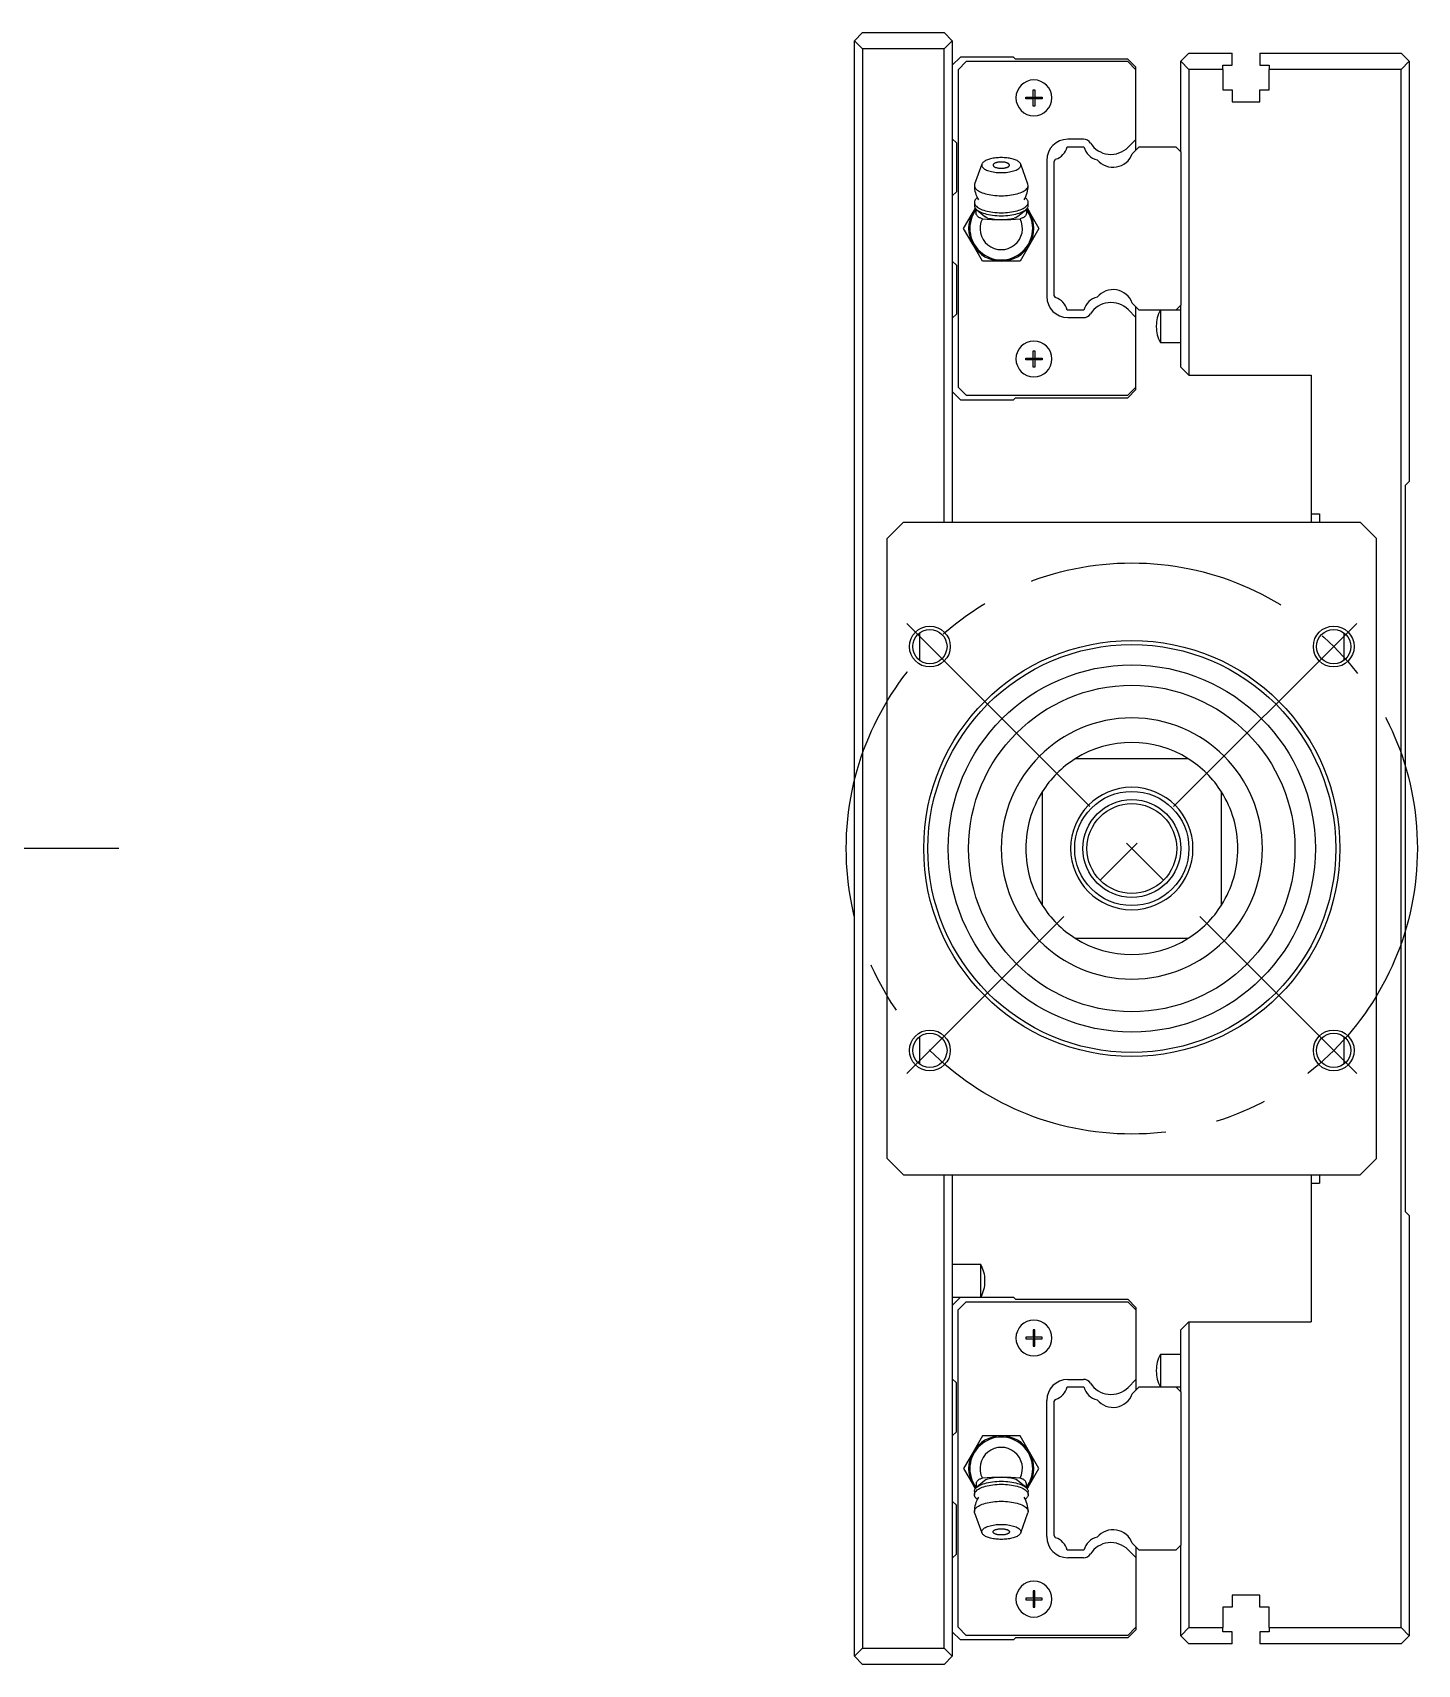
# Model space of a CAD drawing. Extents: x -11 to 991, y -337 to 120.
# Drawn here: x 821.3 to 991.1, y -100 to 100 of the extents above; entities that cross this region are included whole.
import ezdxf

# ---------------------------------------------------------------- set-up
doc = ezdxf.new("R2010")
doc.units = 0
doc.linetypes.add('CENTER', pattern=[50.8, 31.75, -6.35, 6.35, -6.35])
doc.layers.get('0').update_dxf_attribs({"linetype": 'CONTINUOUS'})
doc.layers.add('CENTER', color=1, linetype='CENTER')

msp = doc.modelspace()

# ---------------------------------------------------------------- linework, layer by layer
at = {"color": 7, "linetype": 'CONTINUOUS'}
for p, q in [((923.07, 100), (922.07, 99)), ((923.07, 100), (933.07, 100)), ((934.07, 99), (933.07, 100)), ((922.07, 99), (923.07, 98)), ((922.07, -99), (922.07, 99)), ((933.07, 98), (934.07, 99)), ((934.07, 99), (934.07, 40)), ((933.07, 98), (923.07, 98)), ((923.07, 98), (923.07, -98)), ((933.07, 40), (933.07, 98)), ((935.07, 97), (934.07, 96)), ((935.77, 96.45), (934.77, 95.45)), ((941.57, 97), (935.07, 97)), ((955.57, 96.45), (935.77, 96.45)), ((941.82, 96.75), (941.57, 97)), ((955.57, 96.75), (941.82, 96.75)), ((956.57, 95.75), (955.57, 96.75)), ((956.57, 95.45), (955.57, 96.45)), ((962.07, 96.5), (963.07, 97.5)), ((962.07, 85.4), (962.07, 96.5)), ((963.07, 95.5), (962.07, 96.5)), ((963.07, 97.5), (968.37, 97.5)), ((967.22, 95.5), (967.22, 96)), ((967.22, 96), (968.37, 96)), ((968.37, 96), (968.37, 97.5)), ((971.77, 97.5), (989.07, 97.5)), ((971.77, 97.5), (971.77, 96)), ((971.77, 96), (972.92, 96)), ((972.92, 96), (972.92, 95.5)), ((989.07, 97.5), (990.07, 96.5)), ((990.07, 96.5), (989.07, 95.5)), ((990.07, 96.5), (990.07, 45)), ((934.77, 95.45), (934.77, 56.55)), ((956.57, 95.45), (956.57, 95.75)), ((956.57, 86.92), (956.57, 95.45)), ((963.07, 95.5), (963.07, 58)), ((967.22, 95.5), (963.07, 95.5)), ((967.22, 95.5), (967.22, 93)), ((972.92, 93), (972.92, 95.5)), ((989.07, 95.5), (972.92, 95.5)), ((989.07, -95.5), (989.07, 95.5)), ((943.07, 92.1), (943.97, 92.1)), ((943.07, 91.9), (943.07, 92.1)), ((943.97, 92.1), (943.97, 93)), ((943.97, 93), (944.17, 93)), ((943.97, 92.1), (944.07, 92)), ((944.17, 92.1), (944.07, 92)), ((944.17, 93), (944.17, 92.1)), ((944.17, 92.1), (945.07, 92.1)), ((945.07, 92.1), (945.07, 91.9)), ((967.22, 93), (968.37, 93)), ((968.37, 93), (968.37, 91.5)), ((971.77, 93), (972.92, 93)), ((971.77, 91.5), (971.77, 93)), ((943.97, 91.9), (943.07, 91.9)), ((943.97, 91.9), (944.07, 92)), ((943.97, 91), (943.97, 91.9)), ((944.17, 91), (943.97, 91)), ((944.17, 91.9), (944.07, 92)), ((944.17, 91.9), (944.17, 91)), ((945.07, 91.9), (944.17, 91.9)), ((968.37, 91.5), (971.77, 91.5)), ((934.07, 87), (934.57, 86.5)), ((934.57, 86.5), (934.57, 80.5)), ((948.13, 86), (950.21, 86)), ((950.15, 86.93), (948.24, 86.93)), ((956.57, 86.92), (955.61, 85.95)), ((956.57, 85.6), (956.57, 86.92)), ((956.57, 85.6), (956.97, 86)), ((956.97, 86), (961.47, 86)), ((961.47, 86), (962.07, 85.4)), ((937.76, 84.02), (937.72, 83.95)), ((937.82, 84.08), (937.76, 84.02)), ((937.88, 84.14), (937.82, 84.08)), ((937.96, 84.2), (937.88, 84.14)), ((938.05, 84.25), (937.96, 84.2)), ((938.14, 84.31), (938.05, 84.25)), ((938.25, 84.36), (938.14, 84.31)), ((938.37, 84.41), (938.25, 84.36)), ((938.49, 84.45), (938.37, 84.41)), ((938.63, 84.49), (938.49, 84.45)), ((938.77, 84.53), (938.63, 84.49)), ((938.92, 84.57), (938.77, 84.53)), ((939.07, 84.6), (938.92, 84.57)), ((939.23, 84.62), (939.07, 84.6)), ((939.39, 84.64), (939.23, 84.62)), ((939.3, 84.01), (939.25, 83.98)), ((939.36, 84.03), (939.3, 84.01)), ((939.43, 84.05), (939.36, 84.03)), ((939.56, 84.66), (939.39, 84.64)), ((939.5, 84.07), (939.43, 84.05)), ((939.57, 84.09), (939.5, 84.07)), ((939.73, 84.67), (939.56, 84.66)), ((939.65, 84.11), (939.57, 84.09)), ((939.73, 84.12), (939.65, 84.11)), ((939.9, 84.68), (939.73, 84.67)), ((939.81, 84.13), (939.73, 84.12)), ((939.9, 84.14), (939.81, 84.13)), ((940.07, 84.68), (939.9, 84.68)), ((939.98, 84.14), (939.9, 84.14)), ((940.07, 84.14), (939.98, 84.14)), ((940.24, 84.68), (940.07, 84.68)), ((940.16, 84.14), (940.07, 84.14)), ((940.24, 84.14), (940.16, 84.14)), ((940.41, 84.67), (940.24, 84.68)), ((940.33, 84.13), (940.24, 84.14)), ((940.41, 84.12), (940.33, 84.13)), ((940.58, 84.66), (940.41, 84.67)), ((940.49, 84.11), (940.41, 84.12)), ((940.57, 84.09), (940.49, 84.11)), ((940.64, 84.07), (940.57, 84.09)), ((940.75, 84.64), (940.58, 84.66)), ((940.71, 84.05), (940.64, 84.07)), ((940.78, 84.03), (940.71, 84.05)), ((940.91, 84.62), (940.75, 84.64)), ((940.84, 84.01), (940.78, 84.03)), ((940.89, 83.98), (940.84, 84.01)), ((941.07, 84.6), (940.91, 84.62)), ((941.22, 84.57), (941.07, 84.6)), ((941.37, 84.53), (941.22, 84.57)), ((941.51, 84.49), (941.37, 84.53)), ((941.65, 84.45), (941.51, 84.49)), ((941.77, 84.41), (941.65, 84.45)), ((941.89, 84.36), (941.77, 84.41)), ((942, 84.31), (941.89, 84.36)), ((942.09, 84.25), (942, 84.31)), ((942.18, 84.2), (942.09, 84.25)), ((942.26, 84.14), (942.18, 84.2)), ((942.32, 84.08), (942.26, 84.14)), ((942.38, 84.02), (942.32, 84.08)), ((942.42, 83.95), (942.38, 84.02)), ((945.64, 84.33), (945.64, 67.67)), ((946.57, 84.2), (946.73, 84.48)), ((946.57, 67.8), (946.57, 84.2)), ((956.12, 85.15), (956.57, 85.6)), ((962.07, 85.4), (962.07, 66.6)), ((937.69, 83.89), (936.8, 81.44)), ((937.69, 83.89), (937.67, 83.81)), ((937.67, 83.81), (937.67, 83.73)), ((937.67, 83.73), (937.69, 83.65)), ((937.72, 83.95), (937.69, 83.89)), ((937.69, 83.65), (937.72, 83.58)), ((937.72, 83.58), (937.77, 83.5)), ((937.77, 83.5), (937.84, 83.42)), ((937.84, 83.42), (937.92, 83.35)), ((937.92, 83.35), (938.02, 83.28)), ((938.02, 83.28), (938.13, 83.22)), ((938.13, 83.22), (938.26, 83.16)), ((938.26, 83.16), (938.4, 83.1)), ((938.4, 83.1), (938.55, 83.05)), ((938.55, 83.05), (938.72, 83)), ((938.72, 83), (938.89, 82.96)), ((938.89, 82.96), (939.08, 82.92)), ((939.09, 83.83), (939.07, 83.79)), ((939.07, 83.79), (939.07, 83.76)), ((939.07, 83.76), (939.07, 83.73)), ((939.07, 83.73), (939.09, 83.69)), ((939.08, 82.92), (939.27, 82.9)), ((939.1, 83.86), (939.09, 83.83)), ((939.09, 83.69), (939.1, 83.66)), ((939.13, 83.89), (939.1, 83.86)), ((939.1, 83.66), (939.13, 83.63)), ((939.16, 83.92), (939.13, 83.89)), ((939.13, 83.63), (939.16, 83.6)), ((939.2, 83.95), (939.16, 83.92)), ((939.16, 83.6), (939.2, 83.57)), ((939.25, 83.98), (939.2, 83.95)), ((939.2, 83.57), (939.25, 83.54)), ((939.25, 83.54), (939.3, 83.51)), ((939.27, 82.9), (939.46, 82.87)), ((939.3, 83.51), (939.36, 83.49)), ((939.36, 83.49), (939.43, 83.47)), ((939.43, 83.47), (939.5, 83.45)), ((939.46, 82.87), (939.66, 82.86)), ((939.5, 83.45), (939.57, 83.43)), ((939.57, 83.43), (939.65, 83.41)), ((939.65, 83.41), (939.73, 83.4)), ((939.66, 82.86), (939.87, 82.85)), ((939.73, 83.4), (939.81, 83.39)), ((939.81, 83.39), (939.9, 83.38)), ((939.87, 82.85), (940.07, 82.84)), ((939.9, 83.38), (939.98, 83.38)), ((939.98, 83.38), (940.07, 83.38)), ((940.07, 83.38), (940.16, 83.38)), ((940.07, 82.84), (940.27, 82.85)), ((940.16, 83.38), (940.24, 83.38)), ((940.24, 83.38), (940.33, 83.39)), ((940.27, 82.85), (940.48, 82.86)), ((940.33, 83.39), (940.41, 83.4)), ((940.41, 83.4), (940.49, 83.41)), ((940.48, 82.86), (940.68, 82.87)), ((940.49, 83.41), (940.57, 83.43)), ((940.57, 83.43), (940.64, 83.45)), ((940.64, 83.45), (940.71, 83.47)), ((940.68, 82.87), (940.87, 82.9)), ((940.71, 83.47), (940.78, 83.49)), ((940.78, 83.49), (940.84, 83.51)), ((940.84, 83.51), (940.89, 83.54)), ((940.87, 82.9), (941.06, 82.92)), ((940.94, 83.95), (940.89, 83.98)), ((940.89, 83.54), (940.94, 83.57)), ((940.98, 83.92), (940.94, 83.95)), ((940.94, 83.57), (940.98, 83.6)), ((941.01, 83.89), (940.98, 83.92)), ((940.98, 83.6), (941.01, 83.63)), ((941.04, 83.86), (941.01, 83.89)), ((941.01, 83.63), (941.04, 83.66)), ((941.05, 83.83), (941.04, 83.86)), ((941.04, 83.66), (941.05, 83.69)), ((941.07, 83.79), (941.05, 83.83)), ((941.05, 83.69), (941.07, 83.73)), ((941.06, 82.92), (941.25, 82.96)), ((941.07, 83.76), (941.07, 83.79)), ((941.07, 83.73), (941.07, 83.76)), ((941.25, 82.96), (941.42, 83)), ((941.42, 83), (941.59, 83.05)), ((941.59, 83.05), (941.74, 83.1)), ((941.74, 83.1), (941.88, 83.16)), ((941.88, 83.16), (942.01, 83.22)), ((942.01, 83.22), (942.12, 83.28)), ((942.12, 83.28), (942.22, 83.35)), ((942.22, 83.35), (942.3, 83.42)), ((942.3, 83.42), (942.37, 83.5)), ((942.37, 83.5), (942.42, 83.58)), ((942.45, 83.89), (942.42, 83.95)), ((942.42, 83.58), (942.45, 83.65)), ((942.47, 83.81), (942.45, 83.89)), ((943.34, 81.44), (942.45, 83.89)), ((942.45, 83.65), (942.47, 83.73)), ((942.47, 83.73), (942.47, 83.81)), ((934.57, 80.5), (934.07, 80)), ((936.8, 81.44), (936.77, 81.27)), ((936.77, 81.27), (936.78, 81.17)), ((936.78, 81.17), (936.81, 81.07)), ((936.81, 81.07), (936.86, 80.97)), ((936.86, 80.97), (936.93, 80.88)), ((936.93, 80.88), (937.02, 80.78)), ((937.02, 80.78), (937.13, 80.69)), ((937.13, 80.69), (937.26, 80.61)), ((937.26, 80.61), (937.4, 80.52)), ((937.4, 80.52), (937.56, 80.45)), ((937.56, 80.45), (937.74, 80.37)), ((937.74, 80.37), (937.93, 80.31)), ((937.93, 80.31), (938.13, 80.24)), ((938.13, 80.24), (938.35, 80.19)), ((938.35, 80.19), (938.57, 80.14)), ((938.57, 80.14), (938.81, 80.1)), ((938.81, 80.1), (939.05, 80.07)), ((939.05, 80.07), (939.3, 80.04)), ((939.3, 80.04), (939.55, 80.02)), ((939.55, 80.02), (939.81, 80.01)), ((939.81, 80.01), (940.07, 80)), ((940.07, 80), (940.33, 80.01)), ((940.33, 80.01), (940.59, 80.02)), ((940.59, 80.02), (940.84, 80.04)), ((940.84, 80.04), (941.09, 80.07)), ((941.09, 80.07), (941.33, 80.1)), ((941.33, 80.1), (941.57, 80.14)), ((941.57, 80.14), (941.79, 80.19)), ((941.79, 80.19), (942.01, 80.24)), ((942.01, 80.24), (942.21, 80.31)), ((942.21, 80.31), (942.4, 80.37)), ((942.4, 80.37), (942.58, 80.45)), ((942.58, 80.45), (942.74, 80.52)), ((942.74, 80.52), (942.88, 80.61)), ((942.88, 80.61), (943.01, 80.69)), ((943.01, 80.69), (943.12, 80.78)), ((943.12, 80.78), (943.21, 80.88)), ((943.21, 80.88), (943.28, 80.97)), ((943.28, 80.97), (943.33, 81.07)), ((943.33, 81.07), (943.36, 81.17)), ((943.37, 81.27), (943.34, 81.44)), ((943.36, 81.17), (943.37, 81.27)), ((936.61, 78), (936.89, 78.49)), ((936.79, 79.33), (936.77, 79.26)), ((936.77, 79.26), (936.77, 79.19)), ((936.77, 79.19), (936.78, 79.09)), ((936.77, 79.19), (936.77, 78.82)), ((936.77, 78.82), (936.77, 78.75)), ((936.77, 78.75), (936.79, 78.69)), ((936.78, 79.09), (936.81, 78.99)), ((936.81, 79.39), (936.79, 79.33)), ((936.79, 78.69), (936.81, 78.62)), ((936.84, 79.46), (936.81, 79.39)), ((936.81, 78.99), (936.86, 78.9)), ((936.81, 78.62), (936.84, 78.55)), ((936.89, 79.52), (936.84, 79.46)), ((936.84, 78.55), (936.89, 78.49)), ((936.86, 78.9), (936.93, 78.8)), ((936.94, 79.59), (936.89, 79.52)), ((936.89, 78.49), (936.94, 78.42)), ((936.93, 78.8), (937.02, 78.71)), ((937, 79.65), (936.94, 79.59)), ((936.94, 78.42), (937, 78.36)), ((936.98, 77.98), (936.99, 78.05)), ((936.99, 78.05), (937.01, 78.12)), ((937.07, 79.71), (937, 79.65)), ((937, 78.36), (937.07, 78.3)), ((937.01, 78.12), (937.03, 78.2)), ((937.02, 78.71), (937.13, 78.62)), ((937.03, 78.2), (937.06, 78.27)), ((937.06, 78.27), (937.06, 78.28)), ((937.13, 79.77), (937.07, 79.71)), ((937.07, 78.3), (937.19, 78.21)), ((937.07, 78.3), (938.06, 77.46)), ((937.13, 78.62), (937.26, 78.53)), ((937.19, 78.21), (937.33, 78.12)), ((937.26, 78.53), (937.4, 78.45)), ((937.33, 78.12), (937.49, 78.03)), ((937.4, 78.45), (937.56, 78.37)), ((937.49, 78.03), (937.66, 77.96)), ((937.56, 78.37), (937.74, 78.3)), ((937.74, 78.3), (937.93, 78.23)), ((937.93, 78.23), (938.13, 78.17)), ((938.13, 78.17), (938.35, 78.11)), ((938.35, 78.11), (938.57, 78.07)), ((938.57, 78.07), (938.81, 78.02)), ((938.81, 78.02), (939.05, 77.99)), ((941.09, 77.99), (941.33, 78.02)), ((941.33, 78.02), (941.57, 78.07)), ((941.57, 78.07), (941.79, 78.11)), ((941.79, 78.11), (942.01, 78.17)), ((942.01, 78.17), (942.21, 78.23)), ((942.08, 77.46), (943.07, 78.3)), ((942.21, 78.23), (942.4, 78.3)), ((942.4, 78.3), (942.58, 78.37)), ((942.48, 77.96), (942.65, 78.03)), ((942.58, 78.37), (942.74, 78.45)), ((942.65, 78.03), (942.81, 78.12)), ((942.74, 78.45), (942.88, 78.53)), ((942.81, 78.12), (942.95, 78.21)), ((942.88, 78.53), (943.01, 78.62)), ((942.95, 78.21), (943.07, 78.3)), ((943.07, 79.71), (943.01, 79.77)), ((943.01, 78.62), (943.12, 78.71)), ((943.14, 79.65), (943.07, 79.71)), ((943.07, 78.3), (943.14, 78.36)), ((943.08, 78.28), (943.08, 78.27)), ((943.08, 78.27), (943.11, 78.2)), ((943.11, 78.2), (943.13, 78.12)), ((943.12, 78.71), (943.21, 78.8)), ((943.13, 78.12), (943.15, 78.05)), ((943.2, 79.59), (943.14, 79.65)), ((943.14, 78.36), (943.2, 78.42)), ((943.15, 78.05), (943.16, 77.98)), ((943.25, 79.52), (943.2, 79.59)), ((943.2, 78.42), (943.25, 78.49)), ((943.21, 78.8), (943.28, 78.9)), ((943.3, 79.46), (943.25, 79.52)), ((943.25, 78.49), (943.3, 78.55)), ((943.25, 78.49), (943.53, 78)), ((943.28, 78.9), (943.33, 78.99)), ((943.33, 79.39), (943.3, 79.46)), ((943.3, 78.55), (943.33, 78.62)), ((943.35, 79.33), (943.33, 79.39)), ((943.33, 78.99), (943.36, 79.09)), ((943.33, 78.62), (943.35, 78.69)), ((943.37, 79.26), (943.35, 79.33)), ((943.35, 78.69), (943.37, 78.75)), ((943.36, 79.09), (943.37, 79.19)), ((943.37, 79.19), (943.37, 79.26)), ((943.37, 78.82), (943.37, 79.19)), ((943.37, 78.75), (943.37, 78.82)), ((935.45, 76), (936.61, 78)), ((936.98, 77.91), (936.98, 77.98)), ((936.99, 77.84), (936.98, 77.91)), ((937, 77.78), (936.99, 77.84)), ((937.01, 77.72), (937, 77.78)), ((937.04, 77.66), (937.01, 77.72)), ((937.07, 77.61), (937.04, 77.66)), ((937.1, 77.55), (937.07, 77.61)), ((937.15, 77.5), (937.1, 77.55)), ((937.19, 77.46), (937.15, 77.5)), ((937.25, 77.41), (937.19, 77.46)), ((937.31, 77.36), (937.25, 77.41)), ((937.39, 77.32), (937.31, 77.36)), ((937.47, 77.28), (937.39, 77.32)), ((937.56, 77.24), (937.47, 77.28)), ((937.66, 77.21), (937.56, 77.24)), ((937.66, 77.96), (937.86, 77.88)), ((937.75, 77.18), (937.66, 77.21)), ((937.86, 77.88), (938.06, 77.82)), ((938.06, 77.82), (938.28, 77.76)), ((938.23, 77.35), (938.06, 77.46)), ((938.43, 77.27), (938.23, 77.35)), ((938.28, 77.76), (938.52, 77.71)), ((938.52, 77.71), (938.76, 77.66)), ((938.76, 77.66), (939.01, 77.63)), ((939.01, 77.63), (939.27, 77.6)), ((939.05, 77.99), (939.3, 77.96)), ((939.27, 77.6), (939.53, 77.58)), ((939.3, 77.96), (939.55, 77.94)), ((939.53, 77.58), (939.8, 77.56)), ((939.55, 77.94), (939.81, 77.93)), ((939.8, 77.56), (940.07, 77.56)), ((939.81, 77.93), (940.07, 77.93)), ((940.07, 77.93), (940.33, 77.93)), ((940.07, 77.56), (940.34, 77.56)), ((940.33, 77.93), (940.59, 77.94)), ((940.34, 77.56), (940.61, 77.58)), ((940.59, 77.94), (940.84, 77.96)), ((940.61, 77.58), (940.87, 77.6)), ((940.84, 77.96), (941.09, 77.99)), ((940.87, 77.6), (941.13, 77.63)), ((941.13, 77.63), (941.38, 77.66)), ((941.38, 77.66), (941.62, 77.71)), ((941.62, 77.71), (941.86, 77.76)), ((941.85, 77.32), (941.64, 77.25)), ((942.08, 77.46), (941.85, 77.32)), ((941.86, 77.76), (942.08, 77.82)), ((942.08, 77.82), (942.28, 77.88)), ((942.28, 77.88), (942.48, 77.96)), ((942.48, 77.21), (942.39, 77.18)), ((942.58, 77.24), (942.48, 77.21)), ((942.67, 77.28), (942.58, 77.24)), ((942.75, 77.32), (942.67, 77.28)), ((942.82, 77.36), (942.75, 77.32)), ((942.89, 77.41), (942.82, 77.36)), ((942.95, 77.46), (942.89, 77.41)), ((942.99, 77.5), (942.95, 77.46)), ((943.04, 77.55), (942.99, 77.5)), ((943.07, 77.61), (943.04, 77.55)), ((943.1, 77.66), (943.07, 77.61)), ((943.13, 77.72), (943.1, 77.66)), ((943.14, 77.78), (943.13, 77.72)), ((943.15, 77.84), (943.14, 77.78)), ((943.16, 77.91), (943.15, 77.84)), ((943.16, 77.98), (943.16, 77.91)), ((943.53, 78), (944.69, 76)), ((936.61, 74), (935.45, 76)), ((944.69, 76), (943.53, 74)), ((937.76, 72), (936.61, 74)), ((943.53, 74), (942.38, 72)), ((934.07, 72), (934.57, 71.5)), ((934.57, 71.5), (934.57, 65.5)), ((940.07, 72), (937.76, 72)), ((942.38, 72), (940.07, 72)), ((946.73, 67.52), (946.57, 67.8)), ((955.61, 66.05), (956.57, 65.08)), ((956.97, 66), (956.12, 66.85)), ((956.57, 65.08), (956.57, 66.4)), ((962.07, 66.6), (961.47, 66)), ((962.07, 59), (962.07, 66.6)), ((934.57, 65.5), (934.07, 65)), ((950.21, 66), (948.13, 66)), ((948.24, 65.07), (950.15, 65.07)), ((956.57, 56.55), (956.57, 65.08)), ((961.47, 66), (956.97, 66)), ((959.07, 64.06), (959.07, 63.94)), ((959.57, 66), (959.57, 62)), ((962.07, 66), (961.47, 66)), ((943.07, 59.9), (943.07, 60.1)), ((943.07, 60.1), (943.97, 60.1)), ((943.97, 60.1), (943.97, 61)), ((943.97, 61), (944.17, 61)), ((943.97, 60.1), (944.07, 60)), ((944.17, 60.1), (944.07, 60)), ((944.17, 61), (944.17, 60.1)), ((944.17, 60.1), (945.07, 60.1)), ((945.07, 60.1), (945.07, 59.9)), ((959.57, 62), (962.07, 62)), ((943.97, 59.9), (943.07, 59.9)), ((943.97, 59.9), (944.07, 60)), ((943.97, 59), (943.97, 59.9)), ((944.17, 59), (943.97, 59)), ((944.17, 59.9), (944.07, 60)), ((945.07, 59.9), (944.17, 59.9)), ((944.17, 59.9), (944.17, 59)), ((962.07, 59), (963.07, 58)), ((934.77, 56.55), (935.77, 55.55)), ((955.57, 55.55), (956.57, 56.55)), ((955.57, 55.25), (956.57, 56.25)), ((956.57, 56.25), (956.57, 56.55)), ((963.07, 58), (978.07, 58)), ((978.07, 58), (978.07, 41)), ((934.07, 56), (935.07, 55)), ((935.07, 55), (941.57, 55)), ((935.77, 55.55), (955.57, 55.55)), ((941.57, 55), (941.82, 55.25)), ((941.82, 55.25), (955.57, 55.25)), ((989.57, 44.5), (990.07, 45)), ((989.57, 44.5), (989.57, -44.5)), ((978.07, 41), (978.07, 40)), ((978.07, 41), (979.07, 41)), ((979.07, 41), (979.07, 40)), ((928.07, 40), (926.07, 38)), ((928.07, 40), (984.07, 40)), ((986.07, 38), (984.07, 40)), ((926.07, -38), (926.07, 38)), ((986.07, -38), (986.07, 38)), ((930.07, 23.06), (930.07, 26.44)), ((982.07, 26.44), (982.07, 23.06)), ((963, 11), (949.14, 11)), ((945.07, 6.93), (945.07, -6.93)), ((967.07, -6.93), (967.07, 6.93)), ((949.14, -11), (963, -11)), ((930.07, -26.44), (930.07, -23.06)), ((982.07, -23.06), (982.07, -26.44)), ((926.07, -38), (928.07, -40)), ((984.07, -40), (986.07, -38)), ((928.07, -40), (984.07, -40)), ((933.07, -98), (933.07, -40)), ((934.07, -40), (934.07, -99)), ((978.07, -40), (978.07, -41)), ((979.07, -40), (979.07, -41)), ((978.07, -41), (979.07, -41)), ((978.07, -41), (978.07, -58)), ((990.07, -45), (989.57, -44.5)), ((990.07, -45), (990.07, -96.5)), ((937.57, -51), (934.07, -51)), ((937.57, -53), (937.57, -51)), ((937.57, -55), (937.57, -53)), ((938.07, -53.06), (938.07, -52.94)), ((934.07, -55), (935.07, -55)), ((934.07, -56), (935.07, -55)), ((934.77, -56.55), (935.77, -55.55)), ((935.07, -55), (941.57, -55)), ((935.77, -55.55), (955.57, -55.55)), ((941.57, -55), (941.82, -55.25)), ((941.82, -55.25), (955.57, -55.25)), ((955.57, -55.25), (956.57, -56.25)), ((955.57, -55.55), (956.57, -56.55)), ((934.77, -95.45), (934.77, -56.55)), ((956.57, -56.25), (956.57, -56.55)), ((956.57, -56.55), (956.57, -65.08)), ((963.07, -58), (962.07, -59)), ((963.07, -58), (978.07, -58)), ((963.07, -58), (963.07, -95.5)), ((943.97, -59.9), (943.07, -59.9)), ((943.07, -59.9), (943.07, -60.1)), ((943.97, -59), (943.97, -59.9)), ((944.17, -59), (943.97, -59)), ((943.97, -59.9), (944.07, -60)), ((943.97, -60.1), (944.07, -60)), ((944.17, -59.9), (944.07, -60)), ((944.17, -60.1), (944.07, -60)), ((944.17, -59.9), (944.17, -59)), ((945.07, -59.9), (944.17, -59.9)), ((945.07, -60.1), (945.07, -59.9)), ((962.07, -66.6), (962.07, -59)), ((943.07, -60.1), (943.97, -60.1)), ((943.97, -60.1), (943.97, -61)), ((943.97, -61), (944.17, -61)), ((944.17, -60.1), (945.07, -60.1)), ((944.17, -61), (944.17, -60.1)), ((959.07, -63.94), (959.07, -64.06)), ((962.07, -62), (959.57, -62)), ((959.57, -62), (959.57, -66)), ((934.57, -65.5), (934.07, -65)), ((934.57, -71.5), (934.57, -65.5)), ((948.24, -65.07), (950.15, -65.07)), ((955.61, -66.05), (956.57, -65.08)), ((956.57, -65.08), (956.57, -66.4)), ((945.64, -84.33), (945.64, -67.67)), ((946.57, -67.8), (946.73, -67.52)), ((946.57, -84.2), (946.57, -67.8)), ((948.13, -66), (950.21, -66)), ((956.12, -66.85), (956.57, -66.4)), ((956.57, -66.4), (956.97, -66)), ((956.97, -66), (961.47, -66)), ((961.47, -66), (962.07, -66)), ((961.47, -66), (962.07, -66.6)), ((962.07, -66.6), (962.07, -85.4)), ((934.07, -72), (934.57, -71.5)), ((937.76, -72), (936.61, -74)), ((940.07, -72), (937.76, -72)), ((942.38, -72), (940.07, -72)), ((943.53, -74), (942.38, -72)), ((936.61, -74), (935.45, -76)), ((944.69, -76), (943.53, -74)), ((935.45, -76), (936.61, -78)), ((943.53, -78), (944.69, -76)), ((936.61, -78), (936.89, -78.49)), ((936.99, -77.85), (936.98, -77.91)), ((936.98, -77.91), (936.98, -77.98)), ((936.98, -77.98), (936.99, -78.05)), ((937, -77.78), (936.99, -77.85)), ((937.01, -77.72), (937, -77.78)), ((937.04, -77.66), (937.01, -77.72)), ((937.07, -77.61), (937.04, -77.66)), ((938.06, -77.46), (937.07, -78.3)), ((937.1, -77.55), (937.07, -77.61)), ((937.14, -77.5), (937.1, -77.55)), ((937.19, -77.46), (937.14, -77.5)), ((937.25, -77.41), (937.19, -77.46)), ((937.31, -77.36), (937.25, -77.41)), ((937.39, -77.32), (937.31, -77.36)), ((937.47, -77.28), (937.39, -77.32)), ((937.56, -77.24), (937.47, -77.28)), ((937.49, -78.03), (937.66, -77.96)), ((937.65, -77.21), (937.56, -77.24)), ((937.75, -77.18), (937.65, -77.21)), ((937.66, -77.96), (937.86, -77.88)), ((937.86, -77.88), (938.06, -77.82)), ((938.18, -77.38), (938.06, -77.46)), ((938.06, -77.82), (938.28, -77.76)), ((938.37, -77.29), (938.18, -77.38)), ((938.28, -77.76), (938.52, -77.71)), ((938.52, -77.71), (938.76, -77.66)), ((938.76, -77.66), (939.01, -77.63)), ((938.81, -78.02), (939.05, -77.99)), ((939.01, -77.63), (939.27, -77.6)), ((939.05, -77.99), (939.3, -77.96)), ((939.27, -77.6), (939.53, -77.58)), ((939.3, -77.96), (939.55, -77.94)), ((939.53, -77.58), (939.8, -77.56)), ((939.55, -77.94), (939.81, -77.93)), ((939.8, -77.56), (940.07, -77.56)), ((939.81, -77.93), (940.07, -77.93)), ((940.07, -77.56), (940.34, -77.56)), ((940.07, -77.93), (940.33, -77.93)), ((940.33, -77.93), (940.59, -77.94)), ((940.34, -77.56), (940.61, -77.58)), ((940.59, -77.94), (940.84, -77.96)), ((940.61, -77.58), (940.87, -77.6)), ((940.84, -77.96), (941.09, -77.99)), ((940.87, -77.6), (941.13, -77.63)), ((941.09, -77.99), (941.33, -78.02)), ((941.13, -77.63), (941.38, -77.66)), ((941.38, -77.66), (941.62, -77.71)), ((941.62, -77.71), (941.86, -77.76)), ((941.9, -77.34), (941.67, -77.26)), ((941.86, -77.76), (942.08, -77.82)), ((942.08, -77.46), (941.9, -77.34)), ((943.07, -78.3), (942.08, -77.46)), ((942.08, -77.82), (942.28, -77.88)), ((942.28, -77.88), (942.48, -77.96)), ((942.49, -77.21), (942.39, -77.18)), ((942.48, -77.96), (942.65, -78.03)), ((942.58, -77.24), (942.49, -77.21)), ((942.67, -77.28), (942.58, -77.24)), ((942.75, -77.32), (942.67, -77.28)), ((942.83, -77.36), (942.75, -77.32)), ((942.89, -77.41), (942.83, -77.36)), ((942.95, -77.46), (942.89, -77.41)), ((942.99, -77.5), (942.95, -77.46)), ((943.04, -77.55), (942.99, -77.5)), ((943.07, -77.61), (943.04, -77.55)), ((943.1, -77.66), (943.07, -77.61)), ((943.13, -77.72), (943.1, -77.66)), ((943.14, -77.78), (943.13, -77.72)), ((943.15, -77.84), (943.14, -77.78)), ((943.16, -77.91), (943.15, -77.84)), ((943.15, -78.05), (943.16, -77.98)), ((943.16, -77.98), (943.16, -77.91)), ((943.25, -78.49), (943.53, -78)), ((934.57, -80.5), (934.07, -80)), ((936.77, -78.75), (936.79, -78.69)), ((936.77, -78.82), (936.77, -78.75)), ((936.77, -78.82), (936.77, -79.19)), ((936.77, -79.19), (936.78, -79.09)), ((936.77, -79.26), (936.77, -79.19)), ((936.79, -79.33), (936.77, -79.26)), ((936.78, -79.09), (936.81, -78.99)), ((936.79, -78.69), (936.81, -78.62)), ((936.81, -79.39), (936.79, -79.33)), ((936.81, -78.62), (936.84, -78.55)), ((936.81, -78.99), (936.86, -78.9)), ((936.84, -79.46), (936.81, -79.39)), ((936.84, -78.55), (936.89, -78.49)), ((936.89, -79.52), (936.84, -79.46)), ((936.86, -78.9), (936.93, -78.8)), ((936.89, -78.49), (936.94, -78.42)), ((936.94, -79.59), (936.89, -79.52)), ((936.93, -78.8), (937.02, -78.71)), ((936.94, -78.42), (937, -78.36)), ((937, -79.65), (936.94, -79.59)), ((936.99, -78.05), (937.01, -78.12)), ((937, -78.36), (937.07, -78.3)), ((937.07, -79.71), (937, -79.65)), ((937.01, -78.12), (937.03, -78.2)), ((937.02, -78.71), (937.13, -78.62)), ((937.03, -78.2), (937.06, -78.27)), ((937.06, -78.27), (937.07, -78.29)), ((937.07, -78.3), (937.19, -78.21)), ((937.07, -79.71), (937.13, -79.77)), ((937.13, -78.62), (937.26, -78.53)), ((937.19, -78.21), (937.33, -78.12)), ((937.26, -78.53), (937.4, -78.45)), ((937.33, -78.12), (937.49, -78.03)), ((937.4, -78.45), (937.56, -78.37)), ((937.56, -78.37), (937.74, -78.3)), ((937.74, -78.3), (937.93, -78.23)), ((937.93, -78.23), (938.13, -78.17)), ((938.13, -78.17), (938.35, -78.11)), ((938.35, -78.11), (938.57, -78.07)), ((938.57, -78.07), (938.81, -78.02)), ((941.33, -78.02), (941.57, -78.07)), ((941.57, -78.07), (941.79, -78.11)), ((941.79, -78.11), (942.01, -78.17)), ((942.01, -78.17), (942.21, -78.23)), ((942.21, -78.23), (942.4, -78.3)), ((942.4, -78.3), (942.58, -78.37)), ((942.58, -78.37), (942.74, -78.45)), ((942.65, -78.03), (942.81, -78.12)), ((942.74, -78.45), (942.88, -78.53)), ((942.81, -78.12), (942.95, -78.21)), ((942.88, -78.53), (943.01, -78.62)), ((942.95, -78.21), (943.07, -78.3)), ((943.01, -78.62), (943.12, -78.71)), ((943.01, -79.77), (943.07, -79.71)), ((943.07, -78.29), (943.08, -78.27)), ((943.07, -78.3), (943.14, -78.36)), ((943.14, -79.65), (943.07, -79.71)), ((943.08, -78.27), (943.11, -78.2)), ((943.11, -78.2), (943.13, -78.12)), ((943.12, -78.71), (943.21, -78.8)), ((943.13, -78.12), (943.15, -78.05)), ((943.14, -78.36), (943.2, -78.42)), ((943.2, -79.59), (943.14, -79.65)), ((943.2, -78.42), (943.25, -78.49)), ((943.25, -79.52), (943.2, -79.59)), ((943.21, -78.8), (943.28, -78.9)), ((943.25, -78.49), (943.3, -78.55)), ((943.3, -79.46), (943.25, -79.52)), ((943.28, -78.9), (943.33, -78.99)), ((943.3, -78.55), (943.33, -78.62)), ((943.33, -79.39), (943.3, -79.46)), ((943.33, -78.62), (943.35, -78.69)), ((943.33, -78.99), (943.36, -79.09)), ((943.35, -79.33), (943.33, -79.39)), ((943.35, -78.69), (943.37, -78.75)), ((943.37, -79.26), (943.35, -79.33)), ((943.36, -79.09), (943.37, -79.19)), ((943.37, -78.75), (943.37, -78.82)), ((943.37, -79.19), (943.37, -78.82)), ((943.37, -79.19), (943.37, -79.26)), ((934.57, -86.5), (934.57, -80.5)), ((936.77, -81.27), (936.78, -81.17)), ((936.8, -81.44), (936.77, -81.27)), ((936.78, -81.17), (936.81, -81.07)), ((936.8, -81.44), (937.69, -83.89)), ((936.81, -81.07), (936.86, -80.97)), ((936.86, -80.97), (936.93, -80.88)), ((936.93, -80.88), (937.02, -80.78)), ((937.02, -80.78), (937.13, -80.69)), ((937.13, -80.69), (937.26, -80.61)), ((937.26, -80.61), (937.4, -80.52)), ((937.4, -80.52), (937.56, -80.45)), ((937.56, -80.45), (937.74, -80.37)), ((937.74, -80.37), (937.93, -80.31)), ((937.93, -80.31), (938.13, -80.24)), ((938.13, -80.24), (938.35, -80.19)), ((938.35, -80.19), (938.57, -80.14)), ((938.57, -80.14), (938.81, -80.1)), ((938.81, -80.1), (939.05, -80.07)), ((939.05, -80.07), (939.3, -80.04)), ((939.3, -80.04), (939.55, -80.02)), ((939.55, -80.02), (939.81, -80.01)), ((939.81, -80.01), (940.07, -80)), ((940.07, -80), (940.33, -80.01)), ((940.33, -80.01), (940.59, -80.02)), ((940.59, -80.02), (940.84, -80.04)), ((940.84, -80.04), (941.09, -80.07)), ((941.09, -80.07), (941.33, -80.1)), ((941.33, -80.1), (941.57, -80.14)), ((941.57, -80.14), (941.79, -80.19)), ((941.79, -80.19), (942.01, -80.24)), ((942.01, -80.24), (942.21, -80.31)), ((942.21, -80.31), (942.4, -80.37)), ((942.4, -80.37), (942.58, -80.45)), ((942.45, -83.89), (943.34, -81.44)), ((942.58, -80.45), (942.74, -80.52)), ((942.74, -80.52), (942.88, -80.61)), ((942.88, -80.61), (943.01, -80.69)), ((943.01, -80.69), (943.12, -80.78)), ((943.12, -80.78), (943.21, -80.88)), ((943.21, -80.88), (943.28, -80.97)), ((943.28, -80.97), (943.33, -81.07)), ((943.33, -81.07), (943.36, -81.17)), ((943.37, -81.3), (943.34, -81.44)), ((943.36, -81.17), (943.37, -81.27)), ((943.37, -81.27), (943.37, -81.3)), ((937.67, -83.73), (937.69, -83.65)), ((937.67, -83.81), (937.67, -83.73)), ((937.69, -83.89), (937.67, -83.81)), ((937.69, -83.65), (937.72, -83.58)), ((937.72, -83.95), (937.69, -83.89)), ((937.72, -83.58), (937.77, -83.5)), ((937.76, -84.02), (937.72, -83.95)), ((937.77, -83.5), (937.84, -83.42)), ((937.84, -83.42), (937.92, -83.35)), ((937.92, -83.35), (938.02, -83.28)), ((938.02, -83.28), (938.13, -83.22)), ((938.13, -83.22), (938.26, -83.16)), ((938.26, -83.16), (938.4, -83.1)), ((938.4, -83.1), (938.55, -83.05)), ((938.55, -83.05), (938.72, -83)), ((938.72, -83), (938.89, -82.96)), ((938.89, -82.96), (939.08, -82.92)), ((939.07, -83.73), (939.09, -83.69)), ((939.07, -83.76), (939.07, -83.73)), ((939.07, -83.79), (939.07, -83.76)), ((939.09, -83.83), (939.07, -83.79)), ((939.08, -82.92), (939.27, -82.9)), ((939.09, -83.69), (939.1, -83.66)), ((939.1, -83.86), (939.09, -83.83)), ((939.1, -83.66), (939.13, -83.63)), ((939.13, -83.89), (939.1, -83.86)), ((939.13, -83.63), (939.16, -83.6)), ((939.16, -83.92), (939.13, -83.89)), ((939.16, -83.6), (939.2, -83.57)), ((939.2, -83.95), (939.16, -83.92)), ((939.2, -83.57), (939.25, -83.54)), ((939.25, -83.98), (939.2, -83.95)), ((939.25, -83.54), (939.3, -83.51)), ((939.3, -84.01), (939.25, -83.98)), ((939.27, -82.9), (939.46, -82.87)), ((939.3, -83.51), (939.36, -83.49)), ((939.36, -83.49), (939.43, -83.47)), ((939.43, -83.47), (939.5, -83.45)), ((939.46, -82.87), (939.66, -82.86)), ((939.5, -83.45), (939.57, -83.43)), ((939.57, -83.43), (939.65, -83.41)), ((939.65, -83.41), (939.73, -83.4)), ((939.66, -82.86), (939.87, -82.85)), ((939.73, -83.4), (939.81, -83.39)), ((939.81, -83.39), (939.9, -83.38)), ((939.87, -82.85), (940.07, -82.84)), ((939.9, -83.38), (939.98, -83.38)), ((939.98, -83.38), (940.07, -83.38)), ((940.07, -82.84), (940.27, -82.85)), ((940.07, -83.38), (940.16, -83.38)), ((940.16, -83.38), (940.24, -83.38)), ((940.24, -83.38), (940.33, -83.39)), ((940.27, -82.85), (940.48, -82.86)), ((940.33, -83.39), (940.41, -83.4)), ((940.41, -83.4), (940.49, -83.41)), ((940.48, -82.86), (940.68, -82.87)), ((940.49, -83.41), (940.57, -83.43)), ((940.57, -83.43), (940.64, -83.45)), ((940.64, -83.45), (940.71, -83.47)), ((940.68, -82.87), (940.87, -82.9)), ((940.71, -83.47), (940.78, -83.49)), ((940.78, -83.49), (940.84, -83.51)), ((940.84, -83.51), (940.89, -83.54)), ((940.89, -83.98), (940.84, -84.01)), ((940.87, -82.9), (941.06, -82.92)), ((940.89, -83.54), (940.94, -83.57)), ((940.94, -83.95), (940.89, -83.98)), ((940.94, -83.57), (940.98, -83.6)), ((940.98, -83.92), (940.94, -83.95)), ((940.98, -83.6), (941.01, -83.63)), ((941.01, -83.89), (940.98, -83.92)), ((941.01, -83.63), (941.04, -83.66)), ((941.04, -83.86), (941.01, -83.89)), ((941.04, -83.66), (941.05, -83.69)), ((941.05, -83.83), (941.04, -83.86)), ((941.05, -83.69), (941.07, -83.73)), ((941.07, -83.79), (941.05, -83.83)), ((941.06, -82.92), (941.25, -82.96)), ((941.07, -83.73), (941.07, -83.76)), ((941.07, -83.76), (941.07, -83.79)), ((941.25, -82.96), (941.42, -83)), ((941.42, -83), (941.59, -83.05)), ((941.59, -83.05), (941.74, -83.1)), ((941.74, -83.1), (941.88, -83.16)), ((941.88, -83.16), (942.01, -83.22)), ((942.01, -83.22), (942.12, -83.28)), ((942.12, -83.28), (942.22, -83.35)), ((942.22, -83.35), (942.3, -83.42)), ((942.3, -83.42), (942.37, -83.5)), ((942.37, -83.5), (942.42, -83.58)), ((942.42, -83.95), (942.38, -84.02)), ((942.42, -83.58), (942.45, -83.65)), ((942.45, -83.89), (942.42, -83.95)), ((942.45, -83.65), (942.47, -83.73)), ((942.47, -83.81), (942.45, -83.89)), ((942.47, -83.73), (942.47, -83.81)), ((937.82, -84.08), (937.76, -84.02)), ((937.88, -84.14), (937.82, -84.08)), ((937.96, -84.2), (937.88, -84.14)), ((938.05, -84.25), (937.96, -84.2)), ((938.14, -84.31), (938.05, -84.25)), ((938.25, -84.36), (938.14, -84.31)), ((938.37, -84.41), (938.25, -84.36)), ((938.49, -84.45), (938.37, -84.41)), ((938.63, -84.49), (938.49, -84.45)), ((938.77, -84.53), (938.63, -84.49)), ((938.92, -84.57), (938.77, -84.53)), ((939.07, -84.6), (938.92, -84.57)), ((939.23, -84.62), (939.07, -84.6)), ((939.39, -84.64), (939.23, -84.62)), ((939.36, -84.03), (939.3, -84.01)), ((939.43, -84.05), (939.36, -84.03)), ((939.56, -84.66), (939.39, -84.64)), ((939.5, -84.07), (939.43, -84.05)), ((939.57, -84.09), (939.5, -84.07)), ((939.73, -84.67), (939.56, -84.66)), ((939.65, -84.11), (939.57, -84.09)), ((939.73, -84.12), (939.65, -84.11)), ((939.81, -84.13), (939.73, -84.12)), ((939.9, -84.68), (939.73, -84.67)), ((939.9, -84.14), (939.81, -84.13)), ((939.98, -84.14), (939.9, -84.14)), ((940.07, -84.68), (939.9, -84.68)), ((940.07, -84.14), (939.98, -84.14)), ((940.16, -84.14), (940.07, -84.14)), ((940.24, -84.68), (940.07, -84.68)), ((940.24, -84.14), (940.16, -84.14)), ((940.33, -84.13), (940.24, -84.14)), ((940.41, -84.67), (940.24, -84.68)), ((940.41, -84.12), (940.33, -84.13)), ((940.49, -84.11), (940.41, -84.12)), ((940.58, -84.66), (940.41, -84.67)), ((940.57, -84.09), (940.49, -84.11)), ((940.64, -84.07), (940.57, -84.09)), ((940.75, -84.64), (940.58, -84.66)), ((940.71, -84.05), (940.64, -84.07)), ((940.78, -84.03), (940.71, -84.05)), ((940.91, -84.62), (940.75, -84.64)), ((940.84, -84.01), (940.78, -84.03)), ((941.07, -84.6), (940.91, -84.62)), ((941.22, -84.57), (941.07, -84.6)), ((941.37, -84.53), (941.22, -84.57)), ((941.51, -84.49), (941.37, -84.53)), ((941.65, -84.45), (941.51, -84.49)), ((941.77, -84.41), (941.65, -84.45)), ((941.89, -84.36), (941.77, -84.41)), ((942, -84.31), (941.89, -84.36)), ((942.09, -84.25), (942, -84.31)), ((942.18, -84.2), (942.09, -84.25)), ((942.26, -84.14), (942.18, -84.2)), ((942.32, -84.08), (942.26, -84.14)), ((942.38, -84.02), (942.32, -84.08)), ((946.73, -84.48), (946.57, -84.2)), ((956.57, -86.92), (955.61, -85.95)), ((956.97, -86), (956.12, -85.15)), ((956.57, -85.6), (956.57, -86.92)), ((962.07, -85.4), (961.47, -86)), ((962.07, -96.5), (962.07, -85.4)), ((934.07, -87), (934.57, -86.5)), ((950.21, -86), (948.13, -86)), ((950.15, -86.93), (948.24, -86.93)), ((956.57, -86.92), (956.57, -95.45)), ((961.47, -86), (956.97, -86)), ((943.97, -91.9), (943.07, -91.9)), ((943.07, -91.9), (943.07, -92.1)), ((943.97, -91), (943.97, -91.9)), ((944.17, -91), (943.97, -91)), ((943.97, -91.9), (944.07, -92)), ((944.17, -91.9), (944.07, -92)), ((944.17, -91.9), (944.17, -91)), ((945.07, -91.9), (944.17, -91.9)), ((945.07, -92.1), (945.07, -91.9)), ((968.37, -91.5), (968.37, -93)), ((971.77, -91.5), (968.37, -91.5)), ((971.77, -93), (971.77, -91.5)), ((943.07, -92.1), (943.97, -92.1)), ((943.97, -92.1), (944.07, -92)), ((943.97, -92.1), (943.97, -93)), ((943.97, -93), (944.17, -93)), ((944.17, -92.1), (944.07, -92)), ((944.17, -92.1), (945.07, -92.1)), ((944.17, -93), (944.17, -92.1)), ((967.22, -93), (967.22, -95.5)), ((968.37, -93), (967.22, -93)), ((972.92, -93), (971.77, -93)), ((972.92, -95.5), (972.92, -93)), ((935.07, -97), (934.07, -96)), ((935.77, -96.45), (934.77, -95.45)), ((956.57, -95.45), (955.57, -96.45)), ((956.57, -95.75), (955.57, -96.75)), ((956.57, -95.45), (956.57, -95.75)), ((962.07, -96.5), (963.07, -95.5)), ((963.07, -95.5), (967.22, -95.5)), ((967.22, -96), (967.22, -95.5)), ((972.92, -95.5), (989.07, -95.5)), ((972.92, -95.5), (972.92, -96)), ((989.07, -95.5), (990.07, -96.5)), ((941.57, -97), (935.07, -97)), ((955.57, -96.45), (935.77, -96.45)), ((941.82, -96.75), (941.57, -97)), ((955.57, -96.75), (941.82, -96.75)), ((963.07, -97.5), (962.07, -96.5)), ((968.37, -97.5), (963.07, -97.5)), ((968.37, -96), (967.22, -96)), ((968.37, -97.5), (968.37, -96)), ((972.92, -96), (971.77, -96)), ((971.77, -96), (971.77, -97.5)), ((989.07, -97.5), (971.77, -97.5)), ((990.07, -96.5), (989.07, -97.5)), ((923.07, -98), (922.07, -99)), ((922.07, -99), (923.07, -100)), ((923.07, -98), (933.07, -98)), ((934.07, -99), (933.07, -98)), ((933.07, -100), (934.07, -99)), ((933.07, -100), (923.07, -100))]:
    msp.add_line(p, q, dxfattribs=at)
at = {"color": 3, "linetype": 'CONTINUOUS'}
for centre in [(931.32, 24.75), (980.82, 24.75), (931.32, -24.75), (980.82, -24.75)]:
    msp.add_circle(centre, 2.5, dxfattribs=at)
at = {"color": 7, "linetype": 'CONTINUOUS'}
for centre, radius in [((931.32, 24.75), 2.1), ((980.82, 24.75), 2.1), ((956.07, 0), 25.5), ((956.07, 0), 25), ((956.07, 0), 22.5), ((956.07, 0), 20), ((956.07, 0), 7), ((956.07, 0), 6), ((956.07, 0), 5.5), ((931.32, -24.75), 2.1), ((980.82, -24.75), 2.1)]:
    msp.add_circle(centre, radius, dxfattribs=at)
for centre, radius, start, end in [((944.07, 92), 2.2, 0, 180), ((944.07, 92), 2.2, 180, 0), ((948.24, 84.33), 2.6, 90, 180), ((950.15, 85.93), 1, 32.3319, 90), ((950.14, 85.9), 1.03, 33.3353, 88.9965), ((953.51, 88.05), 2.97, 212.3321, 315), ((946.09, 86.48), 2.1, 287.8944, 346.7394), ((952.25, 86.48), 2.1, 193.2606, 258.3703), ((953.77, 86), 2.5, 219.0557, 340.1637), ((940.07, 81.27), 3.3, 180.0002, 212.051), ((940.07, 81.27), 3.3, 327.9527, 359.9999), ((940.07, 76), 3.85, 142.5071, 37.4929), ((940.07, 76), 4, 142.1418, 150), ((940.07, 76), 4, 30, 37.8582), ((940.07, 76), 4, 150, 210), ((940.07, 76), 2.6, 152.9958, 27.0042), ((940.07, 101.67), 24.6, 264.5957, 275.4043), ((940.09, 85.02), 7.92, 257.8831, 281.2825), ((940.07, 76), 4, 330, 30), ((940.07, 76), 4, 210, 270), ((940.07, 76), 4, 270, 330), ((953.77, 66), 2.5, 19.8363, 140.9443), ((948.24, 67.67), 2.6, 180, 270), ((946.09, 65.52), 2.1, 13.2606, 72.1056), ((952.25, 65.52), 2.1, 101.6297, 166.7394), ((953.51, 63.95), 2.97, 44.9791, 147.6681), ((950.15, 66.07), 1, 270, 327.6675), ((963.07, 64.06), 4, 151.0305, 180), ((944.07, 60), 2.2, 0, 180), ((963.07, 63.94), 4, 180, 208.9695), ((944.07, 60), 2.2, 180, 0), ((956.07, 0), 16, 0, 180), ((956.07, 0), 16, 0, 180), ((956.07, 0), 13, 57.7958, 122.2042), ((956.07, 0), 13, 57.7958, 122.2042), ((956.07, 0), 13, 122.2042, 147.7958), ((956.07, 0), 13, 32.2042, 57.7958), ((956.07, 0), 13, 147.7958, 180), ((956.07, 0), 13, 147.7958, 180), ((956.07, 0), 7.5, 0, 180), ((956.07, 0), 13, 0, 32.2042), ((956.07, 0), 13, 0, 32.2042), ((956.07, 0), 16, 180, 0), ((956.07, 0), 16, 180, 0), ((956.07, 0), 13, 180, 212.2042), ((956.07, 0), 13, 180, 212.2042), ((956.07, 0), 7.5, 180, 0), ((956.07, 0), 13, 327.7958, 0), ((956.07, 0), 13, 327.7958, 0), ((956.07, 0), 13, 212.2042, 237.7958), ((956.07, 0), 13, 302.2042, 327.7958), ((956.07, 0), 13, 237.7958, 302.2042), ((956.07, 0), 13, 237.7958, 302.2042), ((934.07, -52.94), 4, 0, 28.9695), ((934.07, -53.06), 4, 331.0305, 0), ((944.07, -60), 2.2, 0, 180), ((944.07, -60), 2.2, 180, 0), ((963.07, -63.94), 4, 151.0305, 180), ((948.24, -67.67), 2.6, 90, 180), ((946.09, -65.52), 2.1, 287.8944, 346.7394), ((950.15, -66.07), 1, 32.3325, 90), ((953.51, -63.95), 2.97, 212.3319, 315.0209), ((963.07, -64.06), 4, 180, 208.9695), ((952.25, -65.52), 2.1, 193.2606, 258.3703), ((953.77, -66), 2.5, 219.0557, 340.1637), ((940.07, -76), 4, 90, 150), ((940.07, -76), 4, 30, 90), ((940.07, -76), 4, 150, 210), ((940.07, -76), 3.85, 322.5071, 217.4929), ((940.07, -76), 2.6, 332.9958, 207.0042), ((940.07, -76), 4, 330, 30), ((940.07, -76), 4, 210, 217.8582), ((940.07, -101.74), 24.67, 84.6125, 95.3875), ((940.1, -84.77), 7.68, 78.208, 103.0193), ((940.07, -76), 4, 322.1418, 330), ((940.07, -81.27), 3.3, 147.9527, 179.9999), ((940.07, -81.27), 3.3, 0.0002, 32.051), ((953.77, -86), 2.5, 19.8363, 140.9443), ((948.24, -84.33), 2.6, 180, 270), ((946.09, -86.48), 2.1, 13.2606, 72.1056), ((952.25, -86.48), 2.1, 101.6297, 166.7394), ((953.51, -88.05), 2.97, 45, 147.6679), ((950.15, -85.93), 1, 270, 327.6681), ((950.14, -85.9), 1.03, 271.0035, 326.6647), ((944.07, -92), 2.2, 0, 180), ((944.07, -92), 2.2, 180, 0)]:
    msp.add_arc(centre, radius, start, end, dxfattribs=at)
at = {"layer": 'CENTER', "color": 1, "linetype": 'CENTER'}
for p, q in [((983.65, 27.58), (928.49, -27.58)), ((928.49, 27.58), (983.65, -27.58)), ((831.93, 0), (-11.1, 0))]:
    msp.add_line(p, q, dxfattribs=at)
msp.add_circle((956.07, 0), 35, dxfattribs=at)

doc.saveas('drawing.dxf')
